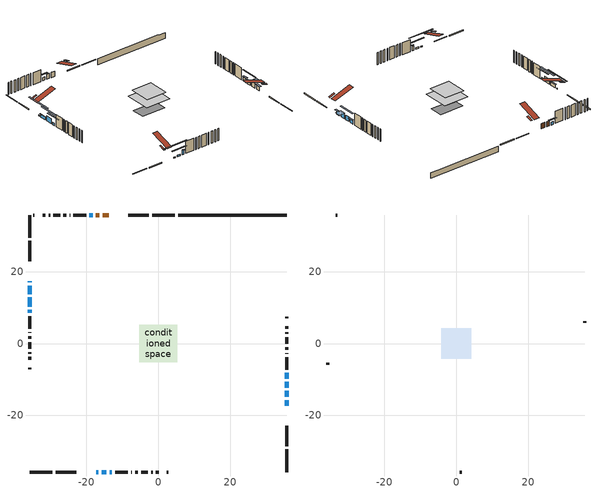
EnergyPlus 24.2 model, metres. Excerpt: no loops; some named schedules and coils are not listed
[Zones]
conditioned space
 floor outside (Floor1 construction): -1.88,-1.88 -1.88,1.88 1.88,1.88 1.88,-1.88 z0.41
 floor outside (Floor2 construction): -0.55,-0.55 -0.55,0.55 0.55,0.55 0.55,-0.55 z0.41
 floor adiabatic (AdiabaticFloorConstruction): -5.23,-5.23 -5.23,5.23 5.23,5.23 5.23,-5.23 z2.85
 floor foundation (Slab1 construction): -4.97,-2.59 -4.97,2.59 4.97,2.59 4.97,-2.59 z-1.91
 wall outside (RimJoist1 construction): 4.61,35.77 -1.69,35.77 / -35.77,-35.77 -29.48,-35.77 / -35.77,35.77 -35.77,29.48 / 35.77,-35.77 35.77,-29.48 z0.41:0.71
 wall outside (RimJoist2 construction): -2.62,35.77 -8.29,35.77 / -28.55,-35.77 -22.88,-35.77 / -35.77,28.55 -35.77,22.88 / 35.77,-28.55 35.77,-22.88 z0.41:0.71
 wall outside (AdiabaticWallConstruction 1): -13.85,35.77 -15.49,35.77 / -16.42,35.77 -17.33,35.77 z0.41:2.44
 wall outside (AdiabaticWallConstruction): 35.77,-17.32 35.77,-15.77 / 35.77,-9.76 35.77,-8.21 z0.41:1.93; 35.77,-14.84 35.77,-13.19 / -35.77,12.83 -35.77,10.29 z0.41:2.44; 35.77,-12.26 35.77,-10.68 z0.41:2.19; -35.77,17.32 -35.77,17.02 / -17.32,-35.77 -16.72,-35.77 z0.41:0.75; -18.26,35.77 -19.18,35.77 z0.41:1.63; -35.77,16.09 -35.77,13.76 z0.41:1.58; -35.77,9.36 -35.77,8.5 z0.41:1.38; -15.8,-35.77 -14.42,-35.77 z0.41:1.02; -13.5,-35.77 -12.89,-35.77 z0.41:2.24
 wall outside (Wall1 construction): -20.11,35.77 -23.61,35.77 / -11.96,-35.77 -8.45,-35.77 / -35.77,7.57 -35.77,4.06 / 35.77,-7.28 35.77,-3.77 z0.41:5.29
 wall outside (Wall2 construction): -24.54,35.77 -24.69,35.77 / -7.52,-35.77 -7.38,-35.77 / -35.77,3.13 -35.77,2.99 / 35.77,-2.84 35.77,-2.7 z0.41:5.29
 wall outside (Wall3 construction): -25.61,35.77 -26.38,35.77 / -6.45,-35.77 -5.68,-35.77 / -35.77,2.06 -35.77,1.3 / 35.77,-1.77 35.77,-1 z0.41:5.29
 wall outside (Wall4 construction): -27.31,35.77 -29.16,35.77 / -4.75,-35.77 -2.9,-35.77 / -35.77,0.37 -35.77,-1.49 / 35.77,-0.08 35.77,1.78 z0.41:5.29
 wall outside (Wall5 construction): -30.09,35.77 -30.5,35.77 / -1.97,-35.77 -1.56,-35.77 / -35.77,-2.42 -35.77,-2.82 / 35.77,2.71 35.77,3.12 z0.41:5.29
 wall outside (Wall6 construction): -31.43,35.77 -32.17,35.77 / -0.63,-35.77 0.11,-35.77 / -35.77,-3.75 -35.77,-4.5 / 35.77,4.04 35.77,4.79 z0.41:5.29
 wall outside (Wall8 construction): -34.47,35.77 -34.84,35.77 / 2.41,-35.77 2.78,-35.77 / -35.77,-6.8 -35.77,-7.17 / 35.77,7.09 35.77,7.46 z0.41:5.29
 wall foundation (FoundationWall1 construction): 5.54,35.77,-1.91 5.54,35.77,0.41 32.75,35.77,0.41 32.75,35.77,0.31 35.77,35.77,0.31 35.77,35.77,-1.91
 window (WindowConstruction): 35.77,-17.32 35.77,-15.77 z0.41:1.93
 window (WindowConstruction 8): 35.77,-14.84 35.77,-13.19 z0.41:2.44
 window (WindowConstruction 9): 35.77,-12.26 35.77,-10.68 z0.41:2.19
 window (WindowConstruction 10): -35.77,17.32 -35.77,17.02 z0.41:0.75
 window (WindowConstruction 11): -17.32,-35.77 -16.73,-35.77 z0.41:0.75
 window (WindowConstruction 1): -18.26,35.77 -19.18,35.77 z0.41:1.63
 window (WindowConstruction 2): -35.77,16.09 -35.77,13.76 z0.41:1.58
 window (WindowConstruction 3): 35.77,-9.76 35.77,-8.21 z0.41:1.93
 window (WindowConstruction 4): -35.77,12.83 -35.77,10.29 z0.41:2.44
 window (WindowConstruction 5): -35.77,9.36 -35.77,8.5 z0.41:1.38
 window (WindowConstruction 6): -15.8,-35.77 -14.42,-35.77 z0.41:1.02
 window (WindowConstruction 7): -13.5,-35.77 -12.89,-35.77 z0.41:2.24
 door (Door): -13.85,35.77 -15.49,35.77 z0.41:2.44
 door (Door 1): -16.42,35.77 -17.33,35.77 z0.41:2.44
 ceiling adiabatic (AdiabaticFloorConstruction): 5.23,-5.23 5.23,5.23 -5.23,5.23 -5.23,-5.23 z2.85
 roof outside (Roof1 construction): -9.83,35.77,5.29 -9.83,33.45,6.06 -9.22,33.45,6.06 -9.22,35.77,5.29; -21.34,-35.77,5.29 -21.34,-33.45,6.06 -21.95,-33.45,6.06 -21.95,-35.77,5.29; -35.77,21.34,5.29 -33.45,21.34,6.06 -33.45,21.95,6.06 -35.77,21.95,5.29; 35.77,-21.34,5.29 33.45,-21.34,6.06 33.45,-21.95,6.06 35.77,-21.95,5.29
attic - vented
 floor to conditioned space (Floor3 construction Reversed): -4.2,-4.2 -4.2,4.2 4.2,4.2 4.2,-4.2 z5.29
 wall outside (Wall7 construction): -33.1,35.77 -33.54,35.77 / 1.04,-35.77 1.48,-35.77 / -35.77,-5.43 -35.77,-5.87 / 35.77,5.72 35.77,6.16 z0.41:5.29
 roof outside (Roof2 construction): -12.92,35.77,5.29 -12.92,27.58,8.02 -10.76,27.58,8.02 -10.76,35.77,5.29; -18.25,-35.77,5.29 -18.25,-27.58,8.02 -20.41,-27.58,8.02 -20.41,-35.77,5.29; -35.77,18.25,5.29 -27.58,18.25,8.02 -27.58,20.41,8.02 -35.77,20.41,5.29; 35.77,-18.25,5.29 27.58,-18.25,8.02 27.58,-20.41,8.02 35.77,-20.41,5.29
shading: 35.77,-15.47 35.77,-17.62 36.38,-17.62 36.38,-15.47 z2.23; 35.77,-12.89 35.77,-15.14 37.9,-15.14 37.9,-12.89 z2.74; 35.77,-8.06 35.77,-14.88 36.18,-14.88 36.18,-8.06 z4.81; -35.77,11.96 -35.77,22.38 -36.18,22.38 -36.18,11.96 z5.81; -11.67,-35.77 -22.38,-35.77 -22.38,-36.18 -11.67,-36.18 z5.81; -20.4,35.77 -17.04,35.77 -17.04,36.38 -20.4,36.38 z2.85; -35.77,13.56 -35.77,16.29 -36.18,16.29 -36.18,13.56 z1.78; 35.77,-7.91 35.77,-10.05 36.38,-10.05 36.38,-7.91 z2.23; -35.77,7.67 -35.77,15.45 -36.18,15.45 -36.18,7.67 z5.06; -35.77,5.88 -35.77,11.98 -36.18,11.98 -36.18,5.88 z4; -11.8,-35.77 -18.42,-35.77 -18.42,-36.18 -11.8,-36.18 z3.64; -12.69,-35.77 -13.7,-35.77 -13.7,-36.18 -12.69,-36.18 z2.44
[Building]
Building 1: Terrain=Suburbs
[Site:Location]
Quebec Intl AP_QC: Latitude {deg}=46.8; Longitude {deg}=-71.38; Time Zone {hr}=-5; Elevation {m}=74; Keep Site Location Information=Yes
[Site:GroundTemperature:Shallow]
0.0108218, -2.24938, -2.43038, -1.3578, 2.94801, 7.23376, 10.9493, 13.303, 13.5029, 11.5886, 7.96783, 3.81355
[Site:WaterMainsTemperature]
Calculation Method=Schedule; Temperature Schedule=mains temperature schedule
[Material] Roughness=Rough; Thermal Absorptance=0.9
Name | Thickness {m} | Conductivity {W/m-K} | Density {kg/m3} | Specific Heat {J/kg-K} | Solar Absorptance | Visible Absorptance
asphalt or fiberglass shingles | 0.00635 | 0.162714 | 1121.4 | 1465.45 | 0.4 | 0.4
ceiling loosefill ins | 0.169333 | 0.0480833 | 16.02 | 1046.75 | 0.7 | 0.7
ceiling stud and cavity | 0.1397 | 0.117189 | 65.682 | 1177.47 | 0.7 | 0.7
concrete 4.0 in. | 0.1016 | 1.803125 | 2242.8 | 837.4 | 0.7 | 0.7
concrete 8.0 in. | 0.2032 | 1.803125 | 2242.8 | 837.4 | 0.7 | 0.7
door material | 0.04445 | 0.053851 | 512.64 | 1214.23 | 0.7 | 0.7
door material 1 | 0.04445 | 0.20624 | 512.64 | 1214.23 | 0.7 | 0.7
floor covering | 0.0127 | 0.0433444 | 54.468 | 1339.84 | 0.6 | 0.6
floor rigid ins; roof rigid ins | 0.103632 | 0.029427 | 32.04 | 1214.23 | 0.7 | 0.7
floor rigid ins 1; wall rigid ins 1 | 0.512978 | 0.029427 | 32.04 | 1214.23 | 0.7 | 0.7
floor stud and cavity | 0.1397 | 0.154595 | 92.3553 | 1139.71 | 0.7 | 0.7
floor stud and cavity 1 | 0.1397 | 0.103009 | 92.3553 | 1139.71 | 0.7 | 0.7
floor stud and cavity 2 | 0.1397 | 1.75129 | 37.0049 | 1207.88 | 0.7 | 0.7
furniture material conditioned space 1 | 0.1524 | 0.115458 | 640.8 | 1214.23 | 0.6 | 0.6
gypsum board | 0.0127 | 0.160291 | 801 | 837.4 | 0.6 | 0.6
osb sheathing 0.5 in. | 0.0127 | 0.115458 | 512.64 | 1214.23 | 0.7 | 0.7
osb sheathing 0.75 in. | 0.01905 | 0.115458 | 512.64 | 1214.23 | 0.7 | 0.7
osb sheathing 2.0 in. | 0.0508 | 0.115458 | 512.64 | 1214.23 | 0.7 | 0.7
rim joist rigid ins; wall rigid ins | 0.051816 | 0.029427 | 32.04 | 1214.23 | 0.7 | 0.7
rim joist stud and cavity | 0.0508 | 0.0387467 | 125.044 | 1163.47 | 0.6 | 0.6
roof stud and cavity | 0.2032 | 0.366601 | 78.34581 | 1123.46 | 0.7 | 0.7
wall stud and cavity | 0.1397 | 0.158362 | 139.0536 | 1170.24 | 0.7 | 0.7
wall stud and cavity 1 | 0.1397 | 0.263589 | 139.0536 | 1170.24 | 0.7 | 0.7
wall stud and cavity 2 | 0.1397 | 0.204483 | 139.0536 | 1170.24 | 0.7 | 0.7
wall stud and cavity 3 | 0.1397 | 0.16529 | 139.0536 | 1170.24 | 0.7 | 0.7
wall stud and cavity 4 | 0.1397 | 0.150263 | 139.0536 | 1170.24 | 0.7 | 0.7
wall stud and cavity 5 | 0.1397 | 0.198846 | 139.0536 | 1170.24 | 0.7 | 0.7
wall stud and cavity 6 | 0.0889 | 6.9971 | 50.32683 | 1063.81 | 0.6 | 0.6
wall stud and cavity 7 | 0.1397 | 0.0790214 | 139.0536 | 1170.24 | 0.7 | 0.7
wall stud and cavity 8 | 0.0889 | 0.380278 | 52.3479 | 1209.89 | 0.7 | 0.7
wall stud and cavity 9 | 0.0889 | 0.391764 | 83.0341 | 1211.67 | 0.7 | 0.7
wood siding | 0.0254 | 0.102417 | 544.68 | 1172.36 | 0.4 | 0.4
wood siding 1 | 0.00254 | 0.102417 | 544.68 | 1172.36 | 0.4 | 0.4
wood siding 2; wood siding 3; wood siding 4 | 0.0254 | 0.102417 | 544.68 | 1172.36 | 0.7 | 0.7
[WindowMaterial:SimpleGlazingSystem]
Name | U-Factor {W/m2-K} | Solar Heat Gain Coefficient
WindowMaterial | 2.95597 | 0.6
WindowMaterial 1 | 2.99685 | 0.54
WindowMaterial 2 | 2.78279 | 0.56
WindowMaterial 3 | 2.82537 | 0.62
WindowMaterial 4 | 2.773703 | 0.51
WindowMaterial 5 | 3.01161 | 0.51
WindowMaterial 6 | 2.99855 | 0.53
WindowMaterial 7 | 2.887263 | 0.7
WindowMaterial 8 | 2.94291 | 0.62
WindowMaterial 9 | 2.99912 | 0.18
[Construction]
AdiabaticFloorConstruction: floor stud and cavity 2, floor rigid ins 1, osb sheathing 0.75 in., floor covering
AdiabaticWallConstruction: wood siding 3, wall rigid ins 1, wall stud and cavity 8, gypsum board
AdiabaticWallConstruction 1: wood siding 4, wall rigid ins 1, wall stud and cavity 8, gypsum board
Door: door material
Door 1: door material 1
Floor1 construction: floor stud and cavity, floor rigid ins, osb sheathing 0.75 in., floor covering
Floor2 construction: floor stud and cavity 1, floor rigid ins, osb sheathing 0.75 in., floor covering
Floor3 construction Reversed: gypsum board, ceiling stud and cavity, ceiling loosefill ins
FoundationWall1 construction: concrete 8.0 in.
furniture construction conditioned space 1: furniture material conditioned space 1
PartitionWallConstruction: gypsum board, wall stud and cavity 9, gypsum board
RimJoist1 construction; RimJoist2 construction: wood siding 2, rim joist rigid ins, osb sheathing 2.0 in., rim joist stud and cavity
Roof1 construction: asphalt or fiberglass shingles, roof rigid ins, osb sheathing 0.75 in., roof stud and cavity, gypsum board
Roof2 construction: asphalt or fiberglass shingles
Slab1 construction: concrete 4.0 in.
Wall1 construction: wood siding, wall rigid ins, osb sheathing 0.5 in., wall stud and cavity, gypsum board
Wall2 construction: wood siding, wall rigid ins, osb sheathing 0.5 in., wall stud and cavity 1, gypsum board
Wall3 construction: wood siding, wall rigid ins, osb sheathing 0.5 in., wall stud and cavity 2, gypsum board
Wall4 construction: wood siding, wall rigid ins, osb sheathing 0.5 in., wall stud and cavity 3, gypsum board
Wall5 construction: wood siding, wall rigid ins, osb sheathing 0.5 in., wall stud and cavity 4, gypsum board
Wall6 construction: wood siding, wall rigid ins, osb sheathing 0.5 in., wall stud and cavity 5, gypsum board
Wall7 construction: wood siding 1, wall stud and cavity 6
Wall8 construction: wood siding, osb sheathing 0.5 in., wall stud and cavity 7, gypsum board
WindowConstruction; WindowConstruction 3: WindowMaterial
WindowConstruction 1: WindowMaterial 1
WindowConstruction 10; WindowConstruction 11: WindowMaterial 9
WindowConstruction 2: WindowMaterial 2
WindowConstruction 4: WindowMaterial 3
WindowConstruction 5: WindowMaterial 4
WindowConstruction 6: WindowMaterial 5
WindowConstruction 7: WindowMaterial 6
WindowConstruction 8: WindowMaterial 7
WindowConstruction 9: WindowMaterial 8
[Zone] Multiplier=1; Part of Total Floor Area=Yes
Name | Volume {m3}
attic - vented | 31.3446
conditioned space | 454.2
[Space]
Name | Zone | Volume {m3}
attic - vented 1 | attic - vented | 31.3446
conditioned space 1 | conditioned space | 454.2
[ZoneInfiltration:EffectiveLeakageArea]
infil attic - vented 1: Zone or Space=attic - vented 1; Schedule=Always On Discrete; Effective Air Leakage Area {cm2}=2611.2; Stack Coefficient=0.000528984; Wind Coefficient=1.55397e-05
[ZoneMixing]
whole house fan mix: Zone or Space=attic - vented; Schedule=Always On Continuous; Design Flow Rate Calculation Method=Flow/Zone; Design Flow Rate {m3/s}=0; Source Zone or Space=conditioned space
[SurfaceProperty:ExposedFoundationPerimeter]
Slab1: Exposed Perimeter Calculation Method=TotalExposedPerimeter; Total Exposed Perimeter {m}=30.237
[InternalMass] Zone or ZoneList=conditioned space; Space or SpaceList=conditioned space 1
Name | Construction | Surface Area {m2}
furniture mass conditioned space 1 | furniture construction conditioned space 1 | 70.5201
partition wall mass | PartitionWallConstruction | 176.3
[Lights]
interior lighting: Zone or ZoneList or Space or SpaceList=conditioned space 1; Schedule=interior lighting schedule; Design Level Calculation Method=LightingLevel; Lighting Level {W}=343.2; Return Air Fraction=0; Fraction Radiant=0.6; Fraction Visible=0.2; Fraction Replaceable=1
[People]
occupants: Zone or ZoneList or Space or SpaceList=conditioned space 1; Number of People Schedule=occupants schedule; Number of People Calculation Method=People; Number of People=3; Fraction Radiant=0.314171; Sensible Heat Fraction=0.56303; Activity Level Schedule=occupants activity schedule; Carbon Dioxide Generation Rate {m3/s-W}=0; Enable ASHRAE 55 Comfort Warnings=No; Mean Radiant Temperature Calculation Type=EnclosureAveraged
[ElectricEquipment] Zone or ZoneList or Space or SpaceList=conditioned space 1; Design Level Calculation Method=EquipmentLevel
Name | Schedule | Design Level {W} | Fraction Latent | Fraction Radiant | Fraction Lost
clothes dryer | clothes dryer schedule | 140.772 | 0.015 | 0.081 | 0.85
clothes washer | clothes washer schedule | 32.1985 | 0.03 | 0.162 | 0.7
cooking range | cooking range schedule | 215.147 | 0.08 | 0.432 | 0.2
dishwasher | dishwasher schedule | 66.8632 | 0.3 | 0.18 | 0.4
fridge | fridge schedule | 72.9452 | 0 | 0.6 | 0
mech vent bath fan 0 | mech vent bath fan 0 schedule | 50.2 | 0 | 0 | 1
mech vent bath fan 1 | mech vent bath fan 1 schedule | 50.2 | 0 | 0 | 1
mech vent house fan | mech vent house fan schedule | 6.33333 | 0 | 0 | 1
mech vent house fan cfis | mech vent house fan cfis schedule | 0 | 0 | 0 | 0
mech vent range fan 0 | mech vent range fan 0 schedule | 57 | 0 | 0 | 1
misc plug loads | misc plug loads schedule | 494.7 | 0.045 | 0.513 | 0.1
whole house fan | Always On Discrete | 0 | 0 | 0 | 1
[OtherEquipment] Zone or ZoneList or Space or SpaceList=conditioned space 1; Design Level Calculation Method=EquipmentLevel
Name | Fuel Type | Schedule | Design Level {W} | Fraction Latent | Fraction Radiant | Fraction Lost
clothes dryer 1 | Electricity | clothes dryer schedule | 0 | 0.015 | 0.081 | 0.85
cooking range 1 | Electricity | cooking range schedule | 0 | 0.08 | 0.432 | 0.2
general water use latent | None | general water use schedule | 62.594 | 1 | 0 | 0
general water use sensible | None | general water use schedule | -61.6891 | 0 | 0.6 | 0
mech vent house fan latent load | None | Always On Discrete | 0 | 1 | 0 | 0
mech vent house fan sensible load | None | Always On Discrete | 0 | 0 | 0 | 0
water heater energy adjustment1 | Electricity | Always On Discrete | 0.01 | 0 | 0 | 1
[ZoneInfiltration:DesignFlowRate] Zone or ZoneList or Space or SpaceList=conditioned space 1; Schedule=Always On Discrete; Design Flow Rate Calculation Method=Flow/Zone; Design Flow Rate {m3/s}=0
infil flow; natural vent flow; whole house fan flow
[ZoneControl:Thermostat]
conditioned space Thermostat: Zone or ZoneList=conditioned space; Control Type Schedule=conditioned space Thermostat Schedule; Control 1=conditioned space temperature setpoint; Temperature Difference Between Cutout And Setpoint {deltaC}=0
[ThermostatSetpoint:DualSetpoint]
conditioned space temperature setpoint: Heating Setpoint Temperature Schedule=heating setpoint; Cooling Setpoint Temperature Schedule=cooling setpoint
[AirLoopHVAC:UnitarySystem]
unit heater unitary system: Control Type=Load; Controlling Zone or Thermostat Location=conditioned space; Dehumidification Control Type=None; Availability Schedule=Always On Discrete; Supply Fan=unit heater supply fan; Fan Placement=BlowThrough; Supply Air Fan Operating Mode Schedule=unit heater auto fan schedule; Heating Coil=unit heater htg coil; DX Heating Coil Sizing Ratio=1; Use DOAS DX Cooling Coil=No; Minimum Supply Air Temperature {C}=2; Latent Load Control=SensibleOnlyLoadControl; Cooling Supply Air Flow Rate Method=None; Heating Supply Air Flow Rate Method=SupplyAirFlowRate; Heating Supply Air Flow Rate {m3/s}=0.00141584; No Load Supply Air Flow Rate Method=SupplyAirFlowRate; No Load Supply Air Flow Rate {m3/s}=0; No Load Supply Air Flow Rate Control Set To Low Speed=Yes; Maximum Supply Air Temperature {C}=48.8889; Maximum Outdoor Dry-Bulb Temperature for Supplemental Heater Operation {C}=21; Ancillary On-Cycle Electric Power {W}=0; Ancillary Off-Cycle Electric Power {W}=0
[Zone equipment]
conditioned space: electric baseboard, unit heater unitary system
[Foundation:Kiva]
Foundation Kiva 1: Initial Indoor Air Temperature {C}=18; Wall Height Above Grade {m}=0.409986; Wall Depth Below Slab {m}=0.2032
[Foundation:Kiva:Settings]
Soil Conductivity {W/m-K}=0.849921; Soil Density {kg/m3}=1842.3; Soil Specific Heat {J/kg-K}=418.7; Ground Solar Absorptivity=0.9; Ground Thermal Absorptivity=0.9; Ground Surface Roughness {m}=0.03; Far-Field Width {m}=40; Deep-Ground Boundary Condition=ZeroFlux; Deep-Ground Depth {m}=40; Minimum Cell Dimension {m}=0.2; Maximum Cell Growth Coefficient=3; Simulation Timestep=Timestep
[Exterior:Lights]
exterior lighting: Schedule=exterior lighting schedule; Design Level {W}=75.6
[EnergyManagementSystem:Sensor] Output:Variable or Output:Meter Index Key=conditioned space
Name | Output:Variable or Output:Meter
conditioned_space_clg_unmet_s | Zone Cooling Setpoint Not Met Time
conditioned_space_htg_unmet_s | Zone Heating Setpoint Not Met Time
fridge_tin_s; tin_s; tin_s_1 | Zone Mean Air Temperature
tout_s | Zone Outdoor Air Drybulb Temperature
win_s | Zone Air Humidity Ratio
[Schedule:Constant]
Name | Hourly Value
Always On Continuous; mech vent house fan schedule; mech vent house fan cfis schedule; Always On Discrete | 1
occupants activity schedule | 117.228
fridge schedule; unit heater auto fan schedule | 0
[Schedule:Week:Daily]
interior lighting schedule Week Rule - Jan1-Jan27: interior lighting schedule day, interior lighting schedule day, interior lighting schedule day, interior lighting schedule day, interior lighting schedule day, interior lighting schedule day, interior lighting schedule day, interior lighting schedule default day, interior lighting schedule default day, interior lighting schedule default day, interior lighting schedule default day, interior lighting schedule default day
interior lighting schedule Week Rule - Jan28-Feb3: interior lighting schedule day, interior lighting schedule day, interior lighting schedule day, interior lighting schedule day, interior lighting schedule day 1, interior lighting schedule day 1, interior lighting schedule day 1, interior lighting schedule default day, interior lighting schedule default day, interior lighting schedule default day, interior lighting schedule default day, interior lighting schedule default day
interior lighting schedule Week Rule - Feb4-Feb24: interior lighting schedule day 1, interior lighting schedule day 1, interior lighting schedule day 1, interior lighting schedule day 1, interior lighting schedule day 1, interior lighting schedule day 1, interior lighting schedule day 1, interior lighting schedule default day, interior lighting schedule default day, interior lighting schedule default day, interior lighting schedule default day, interior lighting schedule default day
interior lighting schedule Week Rule - Feb25-Mar3: interior lighting schedule day 1, interior lighting schedule day 1, interior lighting schedule day 1, interior lighting schedule day 1, interior lighting schedule day 2, interior lighting schedule day 2, interior lighting schedule day 2, interior lighting schedule default day, interior lighting schedule default day, interior lighting schedule default day, interior lighting schedule default day, interior lighting schedule default day
interior lighting schedule Week Rule - Mar4-Mar31: interior lighting schedule day 2, interior lighting schedule day 2, interior lighting schedule day 2, interior lighting schedule day 2, interior lighting schedule day 2, interior lighting schedule day 2, interior lighting schedule day 2, interior lighting schedule default day, interior lighting schedule default day, interior lighting schedule default day, interior lighting schedule default day, interior lighting schedule default day
interior lighting schedule Week Rule - Apr1-Apr28: interior lighting schedule day 3, interior lighting schedule day 3, interior lighting schedule day 3, interior lighting schedule day 3, interior lighting schedule day 3, interior lighting schedule day 3, interior lighting schedule day 3, interior lighting schedule default day, interior lighting schedule default day, interior lighting schedule default day, interior lighting schedule default day, interior lighting schedule default day
interior lighting schedule Week Rule - Apr29-May5: interior lighting schedule day 3, interior lighting schedule day 3, interior lighting schedule day 4, interior lighting schedule day 4, interior lighting schedule day 4, interior lighting schedule day 4, interior lighting schedule day 4, interior lighting schedule default day, interior lighting schedule default day, interior lighting schedule default day, interior lighting schedule default day, interior lighting schedule default day
interior lighting schedule Week Rule - May6-May26: interior lighting schedule day 4, interior lighting schedule day 4, interior lighting schedule day 4, interior lighting schedule day 4, interior lighting schedule day 4, interior lighting schedule day 4, interior lighting schedule day 4, interior lighting schedule default day, interior lighting schedule default day, interior lighting schedule default day, interior lighting schedule default day, interior lighting schedule default day
interior lighting schedule Week Rule - May27-Jun2: interior lighting schedule day 4, interior lighting schedule day 4, interior lighting schedule day 4, interior lighting schedule day 4, interior lighting schedule day 4, interior lighting schedule day 5, interior lighting schedule day 5, interior lighting schedule default day, interior lighting schedule default day, interior lighting schedule default day, interior lighting schedule default day, interior lighting schedule default day
interior lighting schedule Week Rule - Jun3-Jun30: interior lighting schedule day 5, interior lighting schedule day 5, interior lighting schedule day 5, interior lighting schedule day 5, interior lighting schedule day 5, interior lighting schedule day 5, interior lighting schedule day 5, interior lighting schedule default day, interior lighting schedule default day, interior lighting schedule default day, interior lighting schedule default day, interior lighting schedule default day
interior lighting schedule Week Rule - Jul1-Jul28: interior lighting schedule day 6, interior lighting schedule day 6, interior lighting schedule day 6, interior lighting schedule day 6, interior lighting schedule day 6, interior lighting schedule day 6, interior lighting schedule day 6, interior lighting schedule default day, interior lighting schedule default day, interior lighting schedule default day, interior lighting schedule default day, interior lighting schedule default day
interior lighting schedule Week Rule - Jul29-Aug4: interior lighting schedule day 6, interior lighting schedule day 6, interior lighting schedule day 6, interior lighting schedule day 7, interior lighting schedule day 7, interior lighting schedule day 7, interior lighting schedule day 7, interior lighting schedule default day, interior lighting schedule default day, interior lighting schedule default day, interior lighting schedule default day, interior lighting schedule default day
interior lighting schedule Week Rule - Aug5-Aug25: interior lighting schedule day 7, interior lighting schedule day 7, interior lighting schedule day 7, interior lighting schedule day 7, interior lighting schedule day 7, interior lighting schedule day 7, interior lighting schedule day 7, interior lighting schedule default day, interior lighting schedule default day, interior lighting schedule default day, interior lighting schedule default day, interior lighting schedule default day
interior lighting schedule Week Rule - Aug26-Sep1: interior lighting schedule day 7, interior lighting schedule day 7, interior lighting schedule day 7, interior lighting schedule day 7, interior lighting schedule day 7, interior lighting schedule day 7, interior lighting schedule day 8, interior lighting schedule default day, interior lighting schedule default day, interior lighting schedule default day, interior lighting schedule default day, interior lighting schedule default day
interior lighting schedule Week Rule - Sep2-Sep29: interior lighting schedule day 8, interior lighting schedule day 8, interior lighting schedule day 8, interior lighting schedule day 8, interior lighting schedule day 8, interior lighting schedule day 8, interior lighting schedule day 8, interior lighting schedule default day, interior lighting schedule default day, interior lighting schedule default day, interior lighting schedule default day, interior lighting schedule default day
interior lighting schedule Week Rule - Sep30-Oct6: interior lighting schedule day 8, interior lighting schedule day 9, interior lighting schedule day 9, interior lighting schedule day 9, interior lighting schedule day 9, interior lighting schedule day 9, interior lighting schedule day 9, interior lighting schedule default day, interior lighting schedule default day, interior lighting schedule default day, interior lighting schedule default day, interior lighting schedule default day
interior lighting schedule Week Rule - Oct7-Oct27: interior lighting schedule day 9, interior lighting schedule day 9, interior lighting schedule day 9, interior lighting schedule day 9, interior lighting schedule day 9, interior lighting schedule day 9, interior lighting schedule day 9, interior lighting schedule default day, interior lighting schedule default day, interior lighting schedule default day, interior lighting schedule default day, interior lighting schedule default day
interior lighting schedule Week Rule - Oct28-Nov3: interior lighting schedule day 9, interior lighting schedule day 9, interior lighting schedule day 9, interior lighting schedule day 9, interior lighting schedule day 10, interior lighting schedule day 10, interior lighting schedule day 10, interior lighting schedule default day, interior lighting schedule default day, interior lighting schedule default day, interior lighting schedule default day, interior lighting schedule default day
interior lighting schedule Week Rule - Nov4-Nov24: interior lighting schedule day 10, interior lighting schedule day 10, interior lighting schedule day 10, interior lighting schedule day 10, interior lighting schedule day 10, interior lighting schedule day 10, interior lighting schedule day 10, interior lighting schedule default day, interior lighting schedule default day, interior lighting schedule default day, interior lighting schedule default day, interior lighting schedule default day
interior lighting schedule Week Rule - Nov25-Dec1: interior lighting schedule day 10, interior lighting schedule day 10, interior lighting schedule day 10, interior lighting schedule day 10, interior lighting schedule day 10, interior lighting schedule day 10, interior lighting schedule day 11, interior lighting schedule default day, interior lighting schedule default day, interior lighting schedule default day, interior lighting schedule default day, interior lighting schedule default day
interior lighting schedule Week Rule - Dec2-Dec31: interior lighting schedule day 11, interior lighting schedule day 11, interior lighting schedule day 11, interior lighting schedule day 11, interior lighting schedule day 11, interior lighting schedule day 11, interior lighting schedule day 11, interior lighting schedule default day, interior lighting schedule default day, interior lighting schedule default day, interior lighting schedule default day, interior lighting schedule default day
occupants schedule Week Rule - Jan1-Dec31: occupants schedule day, occupants schedule day, occupants schedule day, occupants schedule day, occupants schedule day, occupants schedule day, occupants schedule day, occupants schedule default day, occupants schedule default day, occupants schedule default day, occupants schedule default day, occupants schedule default day
clothes dryer schedule Week Rule - Jan1-Dec31: clothes dryer schedule day, clothes dryer schedule day, clothes dryer schedule day, clothes dryer schedule day, clothes dryer schedule day, clothes dryer schedule day, clothes dryer schedule day, clothes dryer schedule default day, clothes dryer schedule default day, clothes dryer schedule default day, clothes dryer schedule default day, clothes dryer schedule default day
clothes washer schedule Week Rule - Jan1-Dec31: clothes washer schedule day, clothes washer schedule day, clothes washer schedule day, clothes washer schedule day, clothes washer schedule day, clothes washer schedule day, clothes washer schedule day, clothes washer schedule default day, clothes washer schedule default day, clothes washer schedule default day, clothes washer schedule default day, clothes washer schedule default day
cooking range schedule Week Rule - Jan1-Dec31: cooking range schedule day, cooking range schedule day, cooking range schedule day, cooking range schedule day, cooking range schedule day, cooking range schedule day, cooking range schedule day, cooking range schedule default day, cooking range schedule default day, cooking range schedule default day, cooking range schedule default day, cooking range schedule default day
dishwasher schedule Week Rule - Jan1-Dec31: dishwasher schedule day, dishwasher schedule day, dishwasher schedule day, dishwasher schedule day, dishwasher schedule day, dishwasher schedule day, dishwasher schedule day, dishwasher schedule default day, dishwasher schedule default day, dishwasher schedule default day, dishwasher schedule default day, dishwasher schedule default day
mech vent bath fan 0 schedule Week Rule - Jan1-Dec31: mech vent bath fan 0 schedule day, mech vent bath fan 0 schedule day, mech vent bath fan 0 schedule day, mech vent bath fan 0 schedule day, mech vent bath fan 0 schedule day, mech vent bath fan 0 schedule day, mech vent bath fan 0 schedule day, mech vent bath fan 0 schedule default day, mech vent bath fan 0 schedule default day, mech vent bath fan 0 schedule default day, mech vent bath fan 0 schedule default day, mech vent bath fan 0 schedule default day
mech vent bath fan 1 schedule Week Rule - Jan1-Dec31: mech vent bath fan 1 schedule day, mech vent bath fan 1 schedule day, mech vent bath fan 1 schedule day, mech vent bath fan 1 schedule day, mech vent bath fan 1 schedule day, mech vent bath fan 1 schedule day, mech vent bath fan 1 schedule day, mech vent bath fan 1 schedule default day, mech vent bath fan 1 schedule default day, mech vent bath fan 1 schedule default day, mech vent bath fan 1 schedule default day, mech vent bath fan 1 schedule default day
mech vent range fan 0 schedule Week Rule - Jan1-Dec31: mech vent range fan 0 schedule day, mech vent range fan 0 schedule day, mech vent range fan 0 schedule day, mech vent range fan 0 schedule day, mech vent range fan 0 schedule day, mech vent range fan 0 schedule day, mech vent range fan 0 schedule day, mech vent range fan 0 schedule default day, mech vent range fan 0 schedule default day, mech vent range fan 0 schedule default day, mech vent range fan 0 schedule default day, mech vent range fan 0 schedule default day
misc plug loads schedule Week Rule - Jan1-Dec31: misc plug loads schedule day, misc plug loads schedule day, misc plug loads schedule day, misc plug loads schedule day, misc plug loads schedule day, misc plug loads schedule day, misc plug loads schedule day, misc plug loads schedule default day, misc plug loads schedule default day, misc plug loads schedule default day, misc plug loads schedule default day, misc plug loads schedule default day
general water use schedule Week Rule - Jan1-Dec31: general water use schedule day, general water use schedule day, general water use schedule day, general water use schedule day, general water use schedule day, general water use schedule day, general water use schedule day, general water use schedule default day, general water use schedule default day, general water use schedule default day, general water use schedule default day, general water use schedule default day
exterior lighting schedule Week Rule - Jan1-Jan27: exterior lighting schedule day, exterior lighting schedule day, exterior lighting schedule day, exterior lighting schedule day, exterior lighting schedule day, exterior lighting schedule day, exterior lighting schedule day, exterior lighting schedule default day, exterior lighting schedule default day, exterior lighting schedule default day, exterior lighting schedule default day, exterior lighting schedule default day
exterior lighting schedule Week Rule - Jan28-Feb3: exterior lighting schedule day, exterior lighting schedule day, exterior lighting schedule day, exterior lighting schedule day, exterior lighting schedule day 1, exterior lighting schedule day 1, exterior lighting schedule day 1, exterior lighting schedule default day, exterior lighting schedule default day, exterior lighting schedule default day, exterior lighting schedule default day, exterior lighting schedule default day
[Schedule:Year]
interior lighting schedule: interior lighting schedule Week Rule - Jan1-Jan27, 1, 1, 1, 27, interior lighting schedule Week Rule - Jan28-Feb3, 1, 28, 2, 3, interior lighting schedule Week Rule - Feb4-Feb24, 2, 4, 2, 24, interior lighting schedule Week Rule - Feb25-Mar3, 2, 25, 3, 3, interior lighting schedule Week Rule - Mar4-Mar31, 3, 4, 3, 31, interior lighting schedule Week Rule - Apr1-Apr28, 4, 1, 4, 28, interior lighting schedule Week Rule - Apr29-May5, 4, 29, 5, 5, interior lighting schedule Week Rule - May6-May26, 5, 6, 5, 26, interior lighting schedule Week Rule - May27-Jun2, 5, 27, 6, 2, interior lighting schedule Week Rule - Jun3-Jun30, 6, 3, 6, 30, interior lighting schedule Week Rule - Jul1-Jul28, 7, 1, 7, 28, interior lighting schedule Week Rule - Jul29-Aug4, 7, 29, 8, 4, interior lighting schedule Week Rule - Aug5-Aug25, 8, 5, 8, 25, interior lighting schedule Week Rule - Aug26-Sep1, 8, 26, 9, 1, interior lighting schedule Week Rule - Sep2-Sep29, 9, 2, 9, 29, interior lighting schedule Week Rule - Sep30-Oct6, 9, 30, 10, 6, interior lighting schedule Week Rule - Oct7-Oct27, 10, 7, 10, 27, interior lighting schedule Week Rule - Oct28-Nov3, 10, 28, 11, 3, interior lighting schedule Week Rule - Nov4-Nov24, 11, 4, 11, 24, interior lighting schedule Week Rule - Nov25-Dec1, 11, 25, 12, 1, interior lighting schedule Week Rule - Dec2-Dec31, 12, 2, 12, 31
occupants schedule: occupants schedule Week Rule - Jan1-Dec31, 1, 1, 12, 31
clothes dryer schedule: clothes dryer schedule Week Rule - Jan1-Dec31, 1, 1, 12, 31
clothes washer schedule: clothes washer schedule Week Rule - Jan1-Dec31, 1, 1, 12, 31
cooking range schedule: cooking range schedule Week Rule - Jan1-Dec31, 1, 1, 12, 31
dishwasher schedule: dishwasher schedule Week Rule - Jan1-Dec31, 1, 1, 12, 31
mech vent bath fan 0 schedule: mech vent bath fan 0 schedule Week Rule - Jan1-Dec31, 1, 1, 12, 31
mech vent bath fan 1 schedule: mech vent bath fan 1 schedule Week Rule - Jan1-Dec31, 1, 1, 12, 31
mech vent range fan 0 schedule: mech vent range fan 0 schedule Week Rule - Jan1-Dec31, 1, 1, 12, 31
misc plug loads schedule: misc plug loads schedule Week Rule - Jan1-Dec31, 1, 1, 12, 31
general water use schedule: general water use schedule Week Rule - Jan1-Dec31, 1, 1, 12, 31
exterior lighting schedule: exterior lighting schedule Week Rule - Jan1-Jan27, 1, 1, 1, 27, exterior lighting schedule Week Rule - Jan28-Feb3, 1, 28, 2, 3, exterior lighting schedule Week Rule - Feb4-Feb24, 2, 4, 2, 24, exterior lighting schedule Week Rule - Feb25-Mar3, 2, 25, 3, 3, exterior lighting schedule Week Rule - Mar4-Mar31, 3, 4, 3, 31, exterior lighting schedule Week Rule - Apr1-Apr28, 4, 1, 4, 28, exterior lighting schedule Week Rule - Apr29-May5, 4, 29, 5, 5, exterior lighting schedule Week Rule - May6-May26, 5, 6, 5, 26, exterior lighting schedule Week Rule - May27-Jun2, 5, 27, 6, 2, exterior lighting schedule Week Rule - Jun3-Jun30, 6, 3, 6, 30, exterior lighting schedule Week Rule - Jul1-Jul28, 7, 1, 7, 28, exterior lighting schedule Week Rule - Jul29-Aug4, 7, 29, 8, 4, exterior lighting schedule Week Rule - Aug5-Aug25, 8, 5, 8, 25, exterior lighting schedule Week Rule - Aug26-Sep1, 8, 26, 9, 1, exterior lighting schedule Week Rule - Sep2-Sep29, 9, 2, 9, 29, exterior lighting schedule Week Rule - Sep30-Oct6, 9, 30, 10, 6, exterior lighting schedule Week Rule - Oct7-Oct27, 10, 7, 10, 27, exterior lighting schedule Week Rule - Oct28-Nov3, 10, 28, 11, 3, exterior lighting schedule Week Rule - Nov4-Nov24, 11, 4, 11, 24, exterior lighting schedule Week Rule - Nov25-Dec1, 11, 25, 12, 1, exterior lighting schedule Week Rule - Dec2-Dec31, 12, 2, 12, 31
[Schedule:Compact]
conditioned space Thermostat Schedule: Through: 12/31, For: AllDays, Until: 24:00, 4
mains temperature schedule: Through: 01/01, For: AllDays, Until: 24:00, 5.175, Through: 01/02, For: AllDays, Until: 24:00, 5.10167, Through: 01/03, For: AllDays, Until: 24:00, 5.02889, Through: 01/04, For: AllDays, Until: 24:00, 4.95778, Through: 01/05, For: AllDays, Until: 24:00, 4.88778, Through: 01/06, For: AllDays, Until: 24:00, 4.81833, Through: 01/07, For: AllDays, Until: 24:00, 4.75056, Through: 01/08, For: AllDays, Until: 24:00, 4.68389, Through: 01/09, For: AllDays, Until: 24:00, 4.61833, Through: 01/10, For: AllDays, Until: 24:00, 4.55389, Through: 01/11, For: AllDays, Until: 24:00, 4.49056, Through: 01/12, For: AllDays, Until: 24:00, 4.42889, Through: 01/13, For: AllDays, Until: 24:00, 4.36778, Through: 01/14, For: AllDays, Until: 24:00, 4.30889, Through: 01/15, For: AllDays, Until: 24:00, 4.25056, Through: 01/16, For: AllDays, Until: 24:00, 4.19389, Through: 01/17, For: AllDays, Until: 24:00, 4.13833, Through: 01/18, For: AllDays, Until: 24:00, 4.08444, Through: 01/19, For: AllDays, Until: 24:00, 4.03167, Through: 01/20, For: AllDays, Until: 24:00, 3.98056, Through: 01/21, For: AllDays, Until: 24:00, 3.93056, Through: 01/22, For: AllDays, Until: 24:00, 3.88222, Through: 01/23, For: AllDays, Until: 24:00, 3.835, Through: 01/24, For: AllDays, Until: 24:00, 3.78944, Through: 01/25, For: AllDays, Until: 24:00, 3.74556, Through: 01/26, For: AllDays, Until: 24:00, 3.70278, Through: 01/27, For: AllDays, Until: 24:00, 3.66167, Through: 01/28, For: AllDays, Until: 24:00, 3.62167, Through: 01/29, For: AllDays, Until: 24:00, 3.58389, Through: 01/30, For: AllDays, Until: 24:00, 3.54722, Through: 01/31, For: AllDays, Until: 24:00, 3.51167, Through: 02/01, For: AllDays, Until: 24:00, 3.47833, Through: 02/02, For: AllDays, Until: 24:00, 3.44611, Through: 02/03, For: AllDays, Until: 24:00, 3.41556, Through: 02/04, For: AllDays, Until: 24:00, 3.38667, Through: 02/05, For: AllDays, Until: 24:00, 3.35944, Through: 02/06, For: AllDays, Until: 24:00, 3.33389, Through: 02/07, For: AllDays, Until: 24:00, 3.30944, Through: 02/08, For: AllDays, Until: 24:00, 3.28667, Through: 02/09, For: AllDays, Until: 24:00, 3.26611, Through: 02/10, For: AllDays, Until: 24:00, 3.24667, Through: 02/11, For: AllDays, Until: 24:00, 3.22889, Through: 02/12, For: AllDays, Until: 24:00, 3.21278, Through: 02/13, For: AllDays, Until: 24:00, 3.19833, Through: 02/14, For: AllDays, Until: 24:00, 3.18556, Through: 02/15, For: AllDays, Until: 24:00, 3.17389, Through: 02/16, For: AllDays, Until: 24:00, 3.16444, Through: 02/17, For: AllDays, Until: 24:00, 3.15667, Through: 02/18, For: AllDays, Until: 24:00, 3.15056, Through: 02/19, For: AllDays, Until: 24:00, 3.14556, Through: 02/20, For: AllDays, Until: 24:00, 3.14278, Through: 02/21, For: AllDays, Until: 24:00, 3.14111, Through: 02/22, For: AllDays, Until: 24:00, 3.14167, Through: 02/23, For: AllDays, Until: 24:00, 3.14333, Through: 02/24, For: AllDays, Until: 24:00, 3.14722, Through: 02/25, For: AllDays, Until: 24:00, 3.15222, Through: 02/26, For: AllDays, Until: 24:00, 3.15944, Through: 02/27, For: AllDays, Until: 24:00, 3.16778, Through: 02/28, For: AllDays, Until: 24:00, 3.17778, Through: 03/01, For: AllDays, Until: 24:00, 3.18944, Through: 03/02, For: AllDays, Until: 24:00, 3.20333, Through: 03/03, For: AllDays, Until: 24:00, 3.21833, Through: 03/04, For: AllDays, Until: 24:00, 3.235, Through: 03/05, For: AllDays, Until: 24:00, 3.25333, Through: 03/06, For: AllDays, Until: 24:00, 3.27333, Through: 03/07, For: AllDays, Until: 24:00, 3.29444, Through: 03/08, For: AllDays, Until: 24:00, 3.31778, Through: 03/09, For: AllDays, Until: 24:00, 3.34222, Through: 03/10, For: AllDays, Until: 24:00, 3.36889, Through: 03/11, For: AllDays, Until: 24:00, 3.39667, Through: 03/12, For: AllDays, Until: 24:00, 3.42611, Through: 03/13, For: AllDays, Until: 24:00, 3.45722, Through: 03/14, For: AllDays, Until: 24:00, 3.49, Through: 03/15, For: AllDays, Until: 24:00, 3.52389, Through: 03/16, For: AllDays, Until: 24:00, 3.55944, Through: 03/17, For: AllDays, Until: 24:00, 3.59667, Through: 03/18, For: AllDays, Until: 24:00, 3.63556, Through: 03/19, For: AllDays, Until: 24:00, 3.67556, Through: 03/20, For: AllDays, Until: 24:00, 3.71722, Through: 03/21, For: AllDays, Until: 24:00, 3.76056, Through: 03/22, For: AllDays, Until: 24:00, 3.80556, Through: 03/23, For: AllDays, Until: 24:00, 3.85111, Through: 03/24, For: AllDays, Until: 24:00, 3.89889, Through: 03/25, For: AllDays, Until: 24:00, 3.94778, Through: 03/26, For: AllDays, Until: 24:00, 3.99833, Through: 03/27, For: AllDays, Until: 24:00, 4.05, Through: 03/28, For: AllDays, Until: 24:00, 4.10333, Through: 03/29, For: AllDays, Until: 24:00, 4.15778, Through: 03/30, For: AllDays, Until: 24:00, 4.21333, Through: 03/31, For: AllDays, Until: 24:00, 4.27056, Through: 04/01, For: AllDays, Until: 24:00, 4.32944, Through: 04/02, For: AllDays, Until: 24:00, 4.38889, Through: 04/03, For: AllDays, Until: 24:00, 4.45, Through: 04/04, For: AllDays, Until: 24:00, 4.51222, Through: 04/05, For: AllDays, Until: 24:00, 4.57611, Through: 04/06, For: AllDays, Until: 24:00, 4.64056, Through: 04/07, For: AllDays, Until: 24:00, 4.70667, Through: 04/08, For: AllDays, Until: 24:00, 4.77389, Through: 04/09, For: AllDays, Until: 24:00, 4.84222, Through: 04/10, For: AllDays, Until: 24:00, 4.91167, Through: 04/11, For: AllDays, Until: 24:00, 4.98278, Through: 04/12, For: AllDays, Until: 24:00, 5.05444, Through: 04/13, For: AllDays, Until: 24:00, 5.12722, Through: 04/14, For: AllDays, Until: 24:00, 5.20111, Through: 04/15, For: AllDays, Until: 24:00, 5.27611, Through: 04/16, For: AllDays, Until: 24:00, 5.35167, Through: 04/17, For: AllDays, Until: 24:00, 5.42889, Through: 04/18, For: AllDays, Until: 24:00, 5.50667, Through: 04/19, For: AllDays, Until: 24:00, 5.58556, Through: 04/20, For: AllDays, Until: 24:00, 5.665, Through: 04/21, For: AllDays, Until: 24:00, 5.74611, Through: 04/22, For: AllDays, Until: 24:00, 5.82722, Through: 04/23, For: AllDays, Until: 24:00, 5.91, Through: 04/24, For: AllDays, Until: 24:00, 5.99278, Through: 04/25, For: AllDays, Until: 24:00, 6.07722, Through: 04/26, For: AllDays, Until: 24:00, 6.16167, Through: 04/27, For: AllDays, Until: 24:00, 6.24722, Through: 04/28, For: AllDays, Until: 24:00, 6.33389, Through: 04/29, For: AllDays, Until: 24:00, 6.42056, Through: 04/30, For: AllDays, Until: 24:00, 6.50833, Through: 05/01, For: AllDays, Until: 24:00, 6.59667, Through: 05/02, For: AllDays, Until: 24:00, 6.68556, Through: 05/03, For: AllDays, Until: 24:00, 6.775, Through: 05/04, For: AllDays, Until: 24:00, 6.86556, Through: 05/05, For: AllDays, Until: 24:00, 6.95611, Through: 05/06, For: AllDays, Until: 24:00, 7.04722, Through: 05/07, For: AllDays, Until: 24:00, 7.13889, Through: 05/08, For: AllDays, Until: 24:00, 7.23111, Through: 05/09, For: AllDays, Until: 24:00, 7.32333, Through: 05/10, For: AllDays, Until: 24:00, 7.41667, Through: 05/11, For: AllDays, Until: 24:00, 7.51, Through: 05/12, For: AllDays, Until: 24:00, 7.60389, Through: 05/13, For: AllDays, Until: 24:00, 7.69778, Through: 05/14, For: AllDays, Until: 24:00, 7.79222, Through: 05/15, For: AllDays, Until: 24:00, 7.88667, Through: 05/16, For: AllDays, Until: 24:00, 7.98167, Through: 05/17, For: AllDays, Until: 24:00, 8.07667, Through: 05/18, For: AllDays, Until: 24:00, 8.17167, Through: 05/19, For: AllDays, Until: 24:00, 8.26722, Through: 05/20, For: AllDays, Until: 24:00, 8.36278, Through: 05/21, For: AllDays, Until: 24:00, 8.45833, Through: 05/22, For: AllDays, Until: 24:00, 8.55444, Through: 05/23, For: AllDays, Until: 24:00, 8.65, Through: 05/24, For: AllDays, Until: 24:00, 8.74611, Through: 05/25, For: AllDays, Until: 24:00, 8.84167, Through: 05/26, For: AllDays, Until: 24:00, 8.93722, Through: 05/27, For: AllDays, Until: 24:00, 9.03333, Through: 05/28, For: AllDays, Until: 24:00, 9.12889, Through: 05/29, For: AllDays, Until: 24:00, 9.22389, Through: 05/30, For: AllDays, Until: 24:00, 9.31944, Through: 05/31, For: AllDays, Until: 24:00, 9.41444, Through: 06/01, For: AllDays, Until: 24:00, 9.50944, Through: 06/02, For: AllDays, Until: 24:00, 9.60389, Through: 06/03, For: AllDays, Until: 24:00, 9.69833, Through: 06/04, For: AllDays, Until: 24:00, 9.79278, Through: 06/05, For: AllDays, Until: 24:00, 9.88667, Through: 06/06, For: AllDays, Until: 24:00, 9.98, Through: 06/07, For: AllDays, Until: 24:00, 10.0728, Through: 06/08, For: AllDays, Until: 24:00, 10.1656, Through: 06/09, For: AllDays, Until: 24:00, 10.2578, Through: 06/10, For: AllDays, Until: 24:00, 10.3494, Through: 06/11, For: AllDays, Until: 24:00, 10.4411, Through: 06/12, For: AllDays, Until: 24:00, 10.5317, Through: 06/13, For: AllDays, Until: 24:00, 10.6222, Through: 06/14, For: AllDays, Until: 24:00, 10.7117, Through: 06/15, For: AllDays, Until: 24:00, 10.8006, Through: 06/16, For: AllDays, Until: 24:00, 10.8889, Through: 06/17, For: AllDays, Until: 24:00, 10.9772, Through: 06/18, For: AllDays, Until: 24:00, 11.0639, Through: 06/19, For: AllDays, Until: 24:00, 11.1506, Through: 06/20, For: AllDays, Until: 24:00, 11.2361, Through: 06/21, For: AllDays, Until: 24:00, 11.3211, Through: 06/22, For: AllDays, Until: 24:00, 11.4056, Through: 06/23, For: AllDays, Until: 24:00, 11.4889, Through: 06/24, For: AllDays, Until: 24:00, 11.5711, Through: 06/25, For: AllDays, Until: 24:00, 11.6533, Through: 06/26, For: AllDays, Until: 24:00, 11.7339, Through: 06/27, For: AllDays, Until: 24:00, 11.8139, Through: 06/28, For: AllDays, Until: 24:00, 11.8928, Through: 06/29, For: AllDays, Until: 24:00, 11.9711, Through: 06/30, For: AllDays, Until: 24:00, 12.0483, Through: 07/01, For: AllDays, Until: 24:00, 12.1244, Through: 07/02, For: AllDays, Until: 24:00, 12.1994, Through: 07/03, For: AllDays, Until: 24:00, 12.2733, Through: 07/04, For: AllDays, Until: 24:00, 12.3467, Through: 07/05, For: AllDays, Until: 24:00, 12.4183, Through: 07/06, For: AllDays, Until: 24:00, 12.4894, Through: 07/07, For: AllDays, Until: 24:00, 12.5589, Through: 07/08, For: AllDays, Until: 24:00, 12.6278, Through: 07/09, For: AllDays, Until: 24:00, 12.695, Through: 07/10, For: AllDays, Until: 24:00, 12.7617, Through: 07/11, For: AllDays, Until: 24:00, 12.8267, Through: 07/12, For: AllDays, Until: 24:00, 12.8906, Through: 07/13, For: AllDays, Until: 24:00, 12.9528, Through: 07/14, For: AllDays, Until: 24:00, 13.0144, Through: 07/15, For: AllDays, Until: 24:00, 13.0744, Through: 07/16, For: AllDays, Until: 24:00, 13.1333, Through: 07/17, For: AllDays, Until: 24:00, 13.1906, Through: 07/18, For: AllDays, Until: 24:00, 13.2467, Through: 07/19, For: AllDays, Until: 24:00, 13.3017, Through: 07/20, For: AllDays, Until: 24:00, 13.355, Through: 07/21, For: AllDays, Until: 24:00, 13.4072, Through: 07/22, For: AllDays, Until: 24:00, 13.4578, Through: 07/23, For: AllDays, Until: 24:00, 13.5067, Through: 07/24, For: AllDays, Until: 24:00, 13.5544, Through: 07/25, For: AllDays, Until: 24:00, 13.6011, Through: 07/26, For: AllDays, Until: 24:00, 13.6461, Through: 07/27, For: AllDays, Until: 24:00, 13.6894, Through: 07/28, For: AllDays, Until: 24:00, 13.7317, Through: 07/29, For: AllDays, Until: 24:00, 13.7722, Through: 07/30, For: AllDays, Until: 24:00, 13.8111, Through: 07/31, For: AllDays, Until: 24:00, 13.8489, Through: 08/01, For: AllDays, Until: 24:00, 13.8844, Through: 08/02, For: AllDays, Until: 24:00, 13.9189, Through: 08/03, For: AllDays, Until: 24:00, 13.9522, Through: 08/04, For: AllDays, Until: 24:00, 13.9833, Through: 08/05, For: AllDays, Until: 24:00, 14.0133, Through: 08/06, For: AllDays, Until: 24:00, 14.0411, Through: 08/07, For: AllDays, Until: 24:00, 14.0678, Through: 08/08, For: AllDays, Until: 24:00, 14.0933, Through: 08/09, For: AllDays, Until: 24:00, 14.1167, Through: 08/10, For: AllDays, Until: 24:00, 14.1383, Through: 08/11, For: AllDays, Until: 24:00, 14.1589, Through: 08/12, For: AllDays, Until: 24:00, 14.1772, Through: 08/13, For: AllDays, Until: 24:00, 14.1944, Through: 08/14, For: AllDays, Until: 24:00, 14.21, Through: 08/15, For: AllDays, Until: 24:00, 14.2233, Through: 08/16, For: AllDays, Until: 24:00, 14.2356, Through: 08/17, For: AllDays, Until: 24:00, 14.2461, Through: 08/18, For: AllDays, Until: 24:00, 14.255, Through: 08/19, For: AllDays, Until: 24:00, 14.2622, Through: 08/20, For: AllDays, Until: 24:00, 14.2678, Through: 08/21, For: AllDays, Until: 24:00, 14.2717, Through: 08/22, For: AllDays, Until: 24:00, 14.2739, Through: 08/23, For: AllDays, Until: 24:00, 14.2744, Through: 08/24, For: AllDays, Until: 24:00, 14.2733, Through: 08/25, For: AllDays, Until: 24:00, 14.2711, Through: 08/26, For: AllDays, Until: 24:00, 14.2667, Through: 08/27, For: AllDays, Until: 24:00, 14.2606, Through: 08/28, For: AllDays, Until: 24:00, 14.2528, Through: 08/29, For: AllDays, Until: 24:00, 14.2439, Through: 08/30, For: AllDays, Until: 24:00, 14.2328, Through: 08/31, For: AllDays, Until: 24:00, 14.2206, Through: 09/01, For: AllDays, Until: 24:00, 14.2061, Through: 09/02, For: AllDays, Until: 24:00, 14.1906, Through: 09/03, For: AllDays, Until: 24:00, 14.1728, Through: 09/04, For: AllDays, Until: 24:00, 14.1539, Through: 09/05, For: AllDays, Until: 24:00, 14.1333, Through: 09/06, For: AllDays, Until: 24:00, 14.1111, Through: 09/07, For: AllDays, Until: 24:00, 14.0872, Through: 09/08, For: AllDays, Until: 24:00, 14.0617, Through: 09/09, For: AllDays, Until: 24:00, 14.035, Through: 09/10, For: AllDays, Until: 24:00, 14.0061, Through: 09/11, For: AllDays, Until: 24:00, 13.9761, Through: 09/12, For: AllDays, Until: 24:00, 13.9444, Through: 09/13, For: AllDays, Until: 24:00, 13.9111, Through: 09/14, For: AllDays, Until: 24:00, 13.8761, Through: 09/15, For: AllDays, Until: 24:00, 13.84, Through: 09/16, For: AllDays, Until: 24:00, 13.8022, Through: 09/17, For: AllDays, Until: 24:00, 13.7628, Through: 09/18, For: AllDays, Until: 24:00, 13.7217, Through: 09/19, For: AllDays, Until: 24:00, 13.6794, Through: 09/20, For: AllDays, Until: 24:00, 13.6356, Through: 09/21, For: AllDays, Until: 24:00, 13.59, Through: 09/22, For: AllDays, Until: 24:00, 13.5433, Through: 09/23, For: AllDays, Until: 24:00, 13.4956, Through: 09/24, For: AllDays, Until: 24:00, 13.4456, Through: 09/25, For: AllDays, Until: 24:00, 13.395, Through: 09/26, For: AllDays, Until: 24:00, 13.3422, Through: 09/27, For: AllDays, Until: 24:00, 13.2883, Through: 09/28, For: AllDays, Until: 24:00, 13.2333, Through: 09/29, For: AllDays, Until: 24:00, 13.1772, Through: 09/30, For: AllDays, Until: 24:00, 13.1194, Through: 10/01, For: AllDays, Until: 24:00, 13.06, Through: 10/02, For: AllDays, Until: 24:00, 13, Through: 10/03, For: AllDays, Until: 24:00, 12.9383, Through: 10/04, For: AllDays, Until: 24:00, 12.8756, Through: 10/05, For: AllDays, Until: 24:00, 12.8111, Through: 10/06, For: AllDays, Until: 24:00, 12.7456, Through: 10/07, For: AllDays, Until: 24:00, 12.6794, Through: 10/08, For: AllDays, Until: 24:00, 12.6117, Through: 10/09, For: AllDays, Until: 24:00, 12.5428, Through: 10/10, For: AllDays, Until: 24:00, 12.4728, Through: 10/11, For: AllDays, Until: 24:00, 12.4017, Through: 10/12, For: AllDays, Until: 24:00, 12.3294, Through: 10/13, For: AllDays, Until: 24:00, 12.2561, Through: 10/14, For: AllDays, Until: 24:00, 12.1817, Through: 10/15, For: AllDays, Until: 24:00, 12.1061, Through: 10/16, For: AllDays, Until: 24:00, 12.03, Through: 10/17, For: AllDays, Until: 24:00, 11.9528, Through: 10/18, For: AllDays, Until: 24:00, 11.8744, Through: 10/19, For: AllDays, Until: 24:00, 11.795, Through: 10/20, For: AllDays, Until: 24:00, 11.715, Through: 10/21, For: AllDays, Until: 24:00, 11.6339, Through: 10/22, For: AllDays, Until: 24:00, 11.5517, Through: 10/23, For: AllDays, Until: 24:00, 11.4689, Through: 10/24, For: AllDays, Until: 24:00, 11.3856, Through: 10/25, For: AllDays, Until: 24:00, 11.3011, Through: 10/26, For: AllDays, Until: 24:00, 11.2161, Through: 10/27, For: AllDays, Until: 24:00, 11.13, Through: 10/28, For: AllDays, Until: 24:00, 11.0433, Through: 10/29, For: AllDays, Until: 24:00, 10.9561, Through: 10/30, For: AllDays, Until: 24:00, 10.8683, Through: 10/31, For: AllDays, Until: 24:00, 10.7794, Through: 11/01, For: AllDays, Until: 24:00, 10.6906, Through: 11/02, For: AllDays, Until: 24:00, 10.6006, Through: 11/03, For: AllDays, Until: 24:00, 10.51, Through: 11/04, For: AllDays, Until: 24:00, 10.4194, Through: 11/05, For: AllDays, Until: 24:00, 10.3278, Through: 11/06, For: AllDays, Until: 24:00, 10.2361, Through: 11/07, For: AllDays, Until: 24:00, 10.1439, Through: 11/08, For: AllDays, Until: 24:00, 10.0511, Through: 11/09, For: AllDays, Until: 24:00, 9.95778, Through: 11/10, For: AllDays, Until: 24:00, 9.86444, Through: 11/11, For: AllDays, Until: 24:00, 9.77056, Through: 11/12, For: AllDays, Until: 24:00, 9.67611, Through: 11/13, For: AllDays, Until: 24:00, 9.58167, Through: 11/14, For: AllDays, Until: 24:00, 9.48722, Through: 11/15, For: AllDays, Until: 24:00, 9.39222, Through: 11/16, For: AllDays, Until: 24:00, 9.29667, Through: 11/17, For: AllDays, Until: 24:00, 9.20167, Through: 11/18, For: AllDays, Until: 24:00, 9.10611, Through: 11/19, For: AllDays, Until: 24:00, 9.01056, Through: 11/20, For: AllDays, Until: 24:00, 8.915, Through: 11/21, For: AllDays, Until: 24:00, 8.81889, Through: 11/22, For: AllDays, Until: 24:00, 8.72333, Through: 11/23, For: AllDays, Until: 24:00, 8.62722, Through: 11/24, For: AllDays, Until: 24:00, 8.53167, Through: 11/25, For: AllDays, Until: 24:00, 8.43611, Through: 11/26, For: AllDays, Until: 24:00, 8.34, Through: 11/27, For: AllDays, Until: 24:00, 8.245, Through: 11/28, For: AllDays, Until: 24:00, 8.14944, Through: 11/29, For: AllDays, Until: 24:00, 8.05389, Through: 11/30, For: AllDays, Until: 24:00, 7.95889, Through: 12/01, For: AllDays, Until: 24:00, 7.86444, Through: 12/02, For: AllDays, Until: 24:00, 7.76944, Through: 12/03, For: AllDays, Until: 24:00, 7.67556, Through: 12/04, For: AllDays, Until: 24:00, 7.58167, Through: 12/05, For: AllDays, Until: 24:00, 7.48778, Through: 12/06, For: AllDays, Until: 24:00, 7.39444, Through: 12/07, For: AllDays, Until: 24:00, 7.30167, Through: 12/08, For: AllDays, Until: 24:00, 7.20889, Through: 12/09, For: AllDays, Until: 24:00, 7.11722, Through: 12/10, For: AllDays, Until: 24:00, 7.02556, Through: 12/11, For: AllDays, Until: 24:00, 6.93444, Through: 12/12, For: AllDays, Until: 24:00, 6.84389, Through: 12/13, For: AllDays, Until: 24:00, 6.75389, Through: 12/14, For: AllDays, Until: 24:00, 6.66444, Through: 12/15, For: AllDays, Until: 24:00, 6.57556, Through: 12/16, For: AllDays, Until: 24:00, 6.48778, Through: 12/17, For: AllDays, Until: 24:00, 6.4, Through: 12/18, For: AllDays, Until: 24:00, 6.31333, Through: 12/19, For: AllDays, Until: 24:00, 6.22722, Through: 12/20, For: AllDays, Until: 24:00, 6.14167, Through: 12/21, For: AllDays, Until: 24:00, 6.05722, Through: 12/22, For: AllDays, Until: 24:00, 5.97333, Through: 12/23, For: AllDays, Until: 24:00, 5.89, Through: 12/24, For: AllDays, Until: 24:00, 5.80778, Through: 12/25, For: AllDays, Until: 24:00, 5.72667, Through: 12/26, For: AllDays, Until: 24:00, 5.64611, Through: 12/27, For: AllDays, Until: 24:00, 5.56667, Through: 12/28, For: AllDays, Until: 24:00, 5.48833, Through: 12/29, For: AllDays, Until: 24:00, 5.41056, Through: 12/30, For: AllDays, Until: 24:00, 5.33389, Through: 12/31, For: AllDays, Until: 24:00, 5.25778
